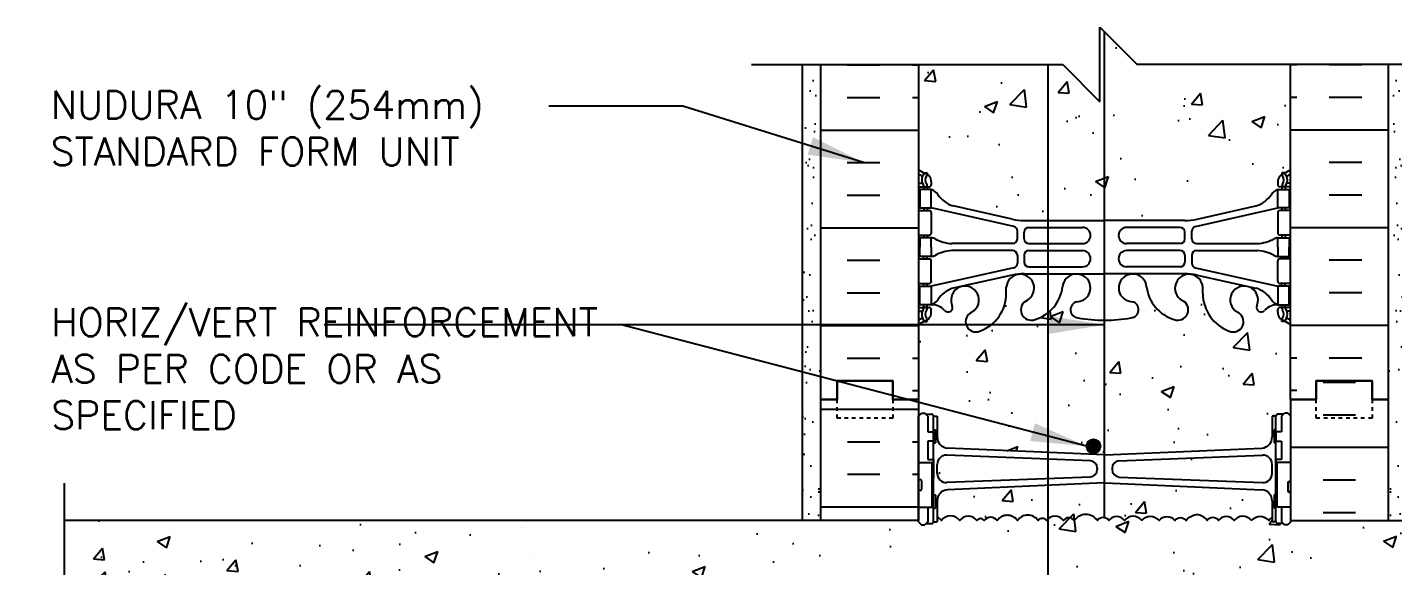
# Model space of a CAD drawing. Header units: inches. Extents: x 190.8 to 287.7, y 29.7 to 97.6.
# Drawn here: x 229.84 to 266.52, y 83.16 to 97.63 of the extents above; entities that cross this region are included whole.
import ezdxf

# ---------------------------------------------------------------- set-up
doc = ezdxf.new("R2010")
doc.units = ezdxf.units.IN
doc.header["$LTSCALE"] = 0.5
doc.header["$MEASUREMENT"] = 0
doc.linetypes.add('DASHED2', pattern=[0.375, 0.25, -0.125])
for name, color, linetype in [('HATCH', 12, 'Continuous'), ('line25', 2, 'Continuous'), ('LINE3', 3, 'Continuous'), ('LINE50', 5, 'Continuous'), ('LINE9', 9, 'Continuous'), ('TEXT', 4, 'Continuous'), ('Web_Edge', 9, 'Continuous')]:
    doc.layers.add(name, color=color, linetype=linetype)
doc.styles.add('DIM', font='romans.shx', dxfattribs={"width": 0.7})
doc.styles.add('ROMANS', font='romans.shx', dxfattribs={"height": 0.75})
doc.dimstyles.new('ext_8', dxfattribs={"dimscale": 8, "dimtxt": 0.09375, "dimasz": 0.09375, "dimexe": 0.09375, "dimexo": 0.0625, "dimgap": 0.0625, "dimtad": 1, "dimdec": 1, "dimzin": 3, "dimdsep": 46, "dimlunit": 4, "dimtxsty": 'DIM', "dimcen": 0.09, "dimdle": 0.09375, "dimclrt": 4, "dimadec": 0, "dimazin": 0, "dimtfac": 1, "dimtdec": 1, "dimtmove": 2, "dimatfit": 3, "dimfxl": 1, "dimfrac": 2, "dimtolj": 1, "dimtzin": 0, "dimarcsym": 0})

msp = doc.modelspace()

# ---------------------------------------------------------------- hatches: boundary and pattern name
at = {"layer": 'HATCH'}
h = msp.add_hatch(dxfattribs=at)
h.set_pattern_fill('AR-CONC', color=256, scale=0.5)
h.set_pattern_definition([(50, (0, 0), (3.5863, -0.31376), [0.375, -4.125]), (355, (0, 0), (-0.693757, 3.76096), [0.3, -3.3]), (100.4514, (0.299, -0.026), (2.892544, 3.4472), [0.3187, -3.50571]), (46.1842, (0, 1), (5.336207, -0.827596), [0.5625, -6.1875]), (96.6356, (0.4447, 0.931), (4.67331, 4.87059), [0.47805, -5.25857]), (351.1842, (0, 1), (4.67331, 4.87059), [0.45, -4.95]), (21, (0.5, 0.75), (2.984535, -2.013094), [0.375, -4.125]), (326, (0.5, 0.75), (1.216577, 3.62575), [0.3, -3.3]), (71.4514, (0.7487, 0.5822), (4.20111, 1.612656), [0.3187, -3.50571]), (37.5, (0, 0), (0.0607993, 1.664469), [0, -3.26, 0, -3.35, 0, -3.3125]), (7.5, (0, 0), (1.315348, 1.972059), [0, -1.91, 0, -3.185, 0, -1.2625]), (327.5, (-1.115, 0), (2.669112, -0.1127744), [0, -1.25, 0, -3.9, 0, -5.175]), (317.5, (-1.615, 0), (2.91593, 0.500525), [0, -1.625, 0, -2.59, 0, -3.675])])
h.paths.add_polyline_path([(263.783, 63.435, 0.08841), (263.637, 63.532), (263.547, 63.532), (263.547, 63.574, -0.249069), (263.437, 63.781), (263.437, 63.848, -0.414214), (263.5, 63.911), (263.547, 63.911), (263.547, 63.981), (263.442, 63.981, -0.155529), (263.267, 64.115, 0.180914), (262.849, 64.426), (261.268, 64.779, 0.054974), (260.941, 64.815), (258.783, 64.815), (256.626, 64.815, 0.054974), (256.299, 64.779), (254.718, 64.426, 0.180914), (254.3, 64.115, -0.155529), (254.124, 63.981), (254.019, 63.981), (254.019, 63.911), (254.067, 63.911, -0.414214), (254.129, 63.848), (254.129, 63.781, -0.249069), (254.019, 63.574), (254.019, 63.532), (253.929, 63.532, 0.088416), (253.783, 63.435), (253.783, 60.627), (257.987, 60.627), (258.987, 59.627), (258.987, 61.627), (259.987, 60.627), (263.783, 60.627)])
h.paths.add_polyline_path([(263.783, 69.627), (263.783, 70.472), (263.703, 70.392), (263.613, 70.392), (263.583, 70.422), (263.433, 70.422, -0.414214), (263.383, 70.472), (263.283, 70.472), (263.283, 71.033, 0.390098), (263.008, 71.332), (258.8, 71.516, 0.020761), (258.783, 71.516, 0.020761), (258.767, 71.516), (254.559, 71.332, 0.390098), (254.283, 71.033), (254.283, 70.472), (254.183, 70.472, -0.414214), (254.133, 70.422), (254.033, 70.422), (253.983, 70.422), (253.953, 70.392), (253.863, 70.392), (253.783, 70.472), (253.783, 69.627), (253.783, 67.627, 0.088416), (253.929, 67.53), (254.019, 67.53), (254.019, 67.488, -0.249069), (254.129, 67.281), (254.129, 67.213, -0.414214), (254.067, 67.151), (254.019, 67.151), (254.019, 67.081), (254.124, 67.081, 0.231736), (254.482, 67.232, -0.8344), (254.694, 67.106), (254.682, 67.085, 2.155404), (255.221, 67.279, -1), (255.434, 67.791, -0.311223), (256.143, 66.775), (256.143, 66.61, 1.661382), (256.704, 66.962, -1), (256.917, 67.473, -0.30095), (257.654, 66.601, 1.661382), (258.215, 66.954, 0.055617), (258.035, 66.999, -0.843243), (258.07, 67.432, -0.047544), (258.783, 67.496, -0.047544), (259.497, 67.432, -0.843243), (259.532, 66.999, 0.055617), (259.352, 66.954, 1.661382), (259.913, 66.601, -0.30095), (260.65, 67.473, -1), (260.863, 66.962, 1.661382), (261.424, 66.61), (261.424, 66.775, -0.311223), (262.133, 67.791, -1), (262.346, 67.279, 2.155404), (262.885, 67.085), (262.873, 67.106, -0.834375), (263.085, 67.232, 0.23174), (263.442, 67.081), (263.547, 67.081), (263.547, 67.151), (263.5, 67.151, -0.414214), (263.437, 67.213), (263.437, 67.281, -0.249069), (263.547, 67.488), (263.547, 67.53), (263.637, 67.53, 0.08841), (263.783, 67.627)])
h.paths.add_polyline_path([(258.4, 72.109), (254.543, 72.261, 0.425773), (254.283, 72.011), (254.283, 71.773, 0.425773), (254.543, 71.523), (258.4, 71.675, 0.390098), (258.583, 71.874), (258.583, 71.91, 0.390098)])
h.paths.add_polyline_path([(263.283, 72.011, 0.425773), (263.024, 72.261), (259.167, 72.109, 0.390098), (258.983, 71.91), (258.983, 71.874, 0.390098), (259.167, 71.675), (263.024, 71.523, 0.425773), (263.283, 71.773)])
h.paths.add_polyline_path([(263.783, 74.881, 0.48966), (263.317, 74.881, 0.520567), (262.898, 74.881, 0.520567), (262.592, 74.881, 0.520567), (261.97, 74.881, 0.715411), (261.783, 74.877, 0.715411), (261.596, 74.881, 0.520567), (260.975, 74.881, 0.520567), (260.669, 74.881, 0.520567), (260.25, 74.881, 0.48966), (259.783, 74.881, 0.48966), (259.317, 74.881, 0.520567), (258.898, 74.881, 0.520567), (258.592, 74.881, 0.520567), (257.97, 74.881, 0.520567), (257.679, 74.881, 0.520567), (257.224, 74.881, 0.520567), (256.997, 74.881, 0.520567), (256.442, 74.881, 0.520567), (255.896, 74.881, 0.520567), (255.55, 74.881, 0.520567), (255.349, 74.881, 0.520567), (254.894, 74.881, 0.520567), (254.403, 74.881, 0.520567), (254.048, 74.881, 0.56688), (253.783, 74.877), (253.783, 74.472), (254.148, 74.472), (254.148, 73.36, -0.327813), (254.183, 73.312), (254.283, 73.312), (254.283, 72.751, 0.390098), (254.559, 72.452), (258.767, 72.268, 0.020761), (258.783, 72.268, 0.020761), (258.8, 72.268), (263.008, 72.452, 0.390098), (263.283, 72.751), (263.283, 73.312), (263.383, 73.312, -0.327813), (263.419, 73.36), (263.419, 74.472), (263.783, 74.472)])
h.paths.add_polyline_path([(263.783, 80.377), (265.783, 82.377), (278.093, 82.377), (279.497, 81.387), (279.497, 78.627), (279.137, 78.627), (279.137, 77.127), (281.387, 77.127), (283.637, 77.127), (283.637, 78.627), (283.269, 78.627), (283.277, 78.635), (283.277, 81.387), (284.34, 82.136), (284.3, 82.163), (284.469, 82.228), (284.681, 82.377), (286.726, 82.377), (286.726, 84.377), (263.787, 84.377), (263.787, 84.343), (263.707, 84.263), (263.617, 84.263), (263.587, 84.293), (263.437, 84.293, -0.414214), (263.387, 84.343), (263.287, 84.343), (263.287, 84.456, 0.118855), (263.197, 84.377, 0.48966), (262.731, 84.377, 0.48966), (262.264, 84.377, 0.520567), (261.845, 84.377, 0.520567), (261.539, 84.377, 0.224697), (261.257, 84.538, 0.224697), (260.975, 84.377, 0.520567), (260.669, 84.377, 0.520567), (260.25, 84.377, 0.48966), (259.783, 84.377, 0.48966), (259.317, 84.377, 0.520567), (258.898, 84.377, 0.520567), (258.592, 84.377, 0.520567), (257.97, 84.377, 0.520567), (257.679, 84.377, 0.520567), (257.224, 84.377, 0.520567), (256.997, 84.377, 0.520567), (256.442, 84.377, 0.520567), (255.896, 84.377, 0.520567), (255.55, 84.377, 0.520567), (255.349, 84.377, 0.520567), (254.894, 84.377, 0.520567), (254.403, 84.377, 0.169868), (254.287, 84.461), (254.287, 84.343), (254.187, 84.343, -0.414214), (254.137, 84.293), (254.037, 84.293), (253.987, 84.293), (253.957, 84.263), (253.867, 84.263), (253.787, 84.343), (253.787, 84.377), (230.841, 84.377), (230.841, 82.377), (232.886, 82.377), (233.098, 82.228), (233.267, 82.163), (233.227, 82.136), (234.29, 81.387), (234.29, 78.627), (233.93, 78.627), (233.93, 77.127), (236.18, 77.127), (238.43, 77.127), (238.43, 78.627), (238.07, 78.627), (238.07, 81.387), (239.474, 82.377), (251.783, 82.377), (253.783, 80.377), (253.783, 74.877, -0.56688), (254.048, 74.881, -0.520567), (254.403, 74.881, -0.520567), (254.894, 74.881, -0.520567), (255.349, 74.881, -0.520567), (255.55, 74.881, -0.520567), (255.896, 74.881, -0.520567), (256.442, 74.881, -0.520567), (256.997, 74.881, -0.520567), (257.224, 74.881, -0.520567), (257.679, 74.881, -0.520567), (257.97, 74.881, -0.520567), (258.592, 74.881, -0.520567), (258.898, 74.881, -0.520567), (259.317, 74.881, -0.48966), (259.783, 74.881, -0.48966), (260.25, 74.881, -0.520567), (260.669, 74.881, -0.520567), (260.975, 74.881, -0.520567), (261.596, 74.881, -0.715411), (261.783, 74.877, -0.715411), (261.97, 74.881, -0.520567), (262.592, 74.881, -0.520567), (262.898, 74.881, -0.520567), (263.317, 74.881, -0.48966), (263.783, 74.881)])
h.paths.add_polyline_path([(263.287, 84.904, 0.390098), (263.012, 85.203), (258.803, 85.387, 0.020761), (258.787, 85.388, 0.020761), (258.77, 85.387), (254.562, 85.203, 0.390098), (254.287, 84.904), (254.287, 84.461, -0.169868), (254.403, 84.377, -0.520567), (254.894, 84.377, -0.520567), (255.349, 84.377, -0.520567), (255.55, 84.377, -0.520567), (255.896, 84.377, -0.520567), (256.442, 84.377, -0.520567), (256.997, 84.377, -0.520567), (257.224, 84.377, -0.520567), (257.679, 84.377, -0.520567), (257.97, 84.377, -0.520567), (258.592, 84.377, -0.520567), (258.898, 84.377, -0.520567), (259.317, 84.377, -0.48966), (259.783, 84.377, -0.48966), (260.25, 84.377, -0.520567), (260.669, 84.377, -0.520567), (260.975, 84.377, -0.224697), (261.257, 84.538, -0.224697), (261.539, 84.377, -0.520567), (261.845, 84.377, -0.520567), (262.264, 84.377, -0.48966), (262.731, 84.377, -0.48966), (263.197, 84.377, -0.118855), (263.287, 84.456)])
h.paths.add_polyline_path([(263.287, 85.882, 0.425773), (263.027, 86.132), (259.17, 85.98, 0.390098), (258.987, 85.781), (258.987, 85.746, 0.390098), (259.17, 85.546), (263.027, 85.395, 0.425773), (263.287, 85.645)])
h.paths.add_polyline_path([(258.587, 85.746), (258.587, 85.781, 0.390098), (258.403, 85.98), (254.547, 86.132, 0.425773), (254.287, 85.882), (254.287, 85.645, 0.425773), (254.547, 85.395), (258.403, 85.546, 0.390098)])
h.paths.add_polyline_path([(263.287, 87.183), (263.387, 87.183, -0.414214), (263.437, 87.233), (263.537, 87.233), (263.587, 87.233), (263.617, 87.263), (263.707, 87.263), (263.783, 87.187), (263.783, 87.627), (263.783, 89.627, 0.08841), (263.637, 89.724), (263.547, 89.724), (263.547, 89.766, -0.249069), (263.437, 89.973), (263.437, 90.041, -0.414214), (263.5, 90.103), (263.547, 90.103), (263.547, 90.173), (263.442, 90.173, 0.231736), (263.085, 90.022, -0.8344), (262.873, 90.148), (262.885, 90.169, 2.155404), (262.346, 89.975, -1), (262.133, 89.464, -0.311223), (261.424, 90.48), (261.424, 90.645, 1.661382), (260.863, 90.292, -1), (260.65, 89.781, -0.30095), (259.913, 90.653, 1.661382), (259.352, 90.3, 0.055617), (259.532, 90.255, -0.843243), (259.497, 89.822, -0.047544), (258.783, 89.758, -0.047544), (258.07, 89.822, -0.843243), (258.035, 90.255, 0.055617), (258.215, 90.3, 1.661382), (257.654, 90.653, -0.30095), (256.917, 89.781, -1), (256.704, 90.292, 1.661382), (256.143, 90.645), (256.143, 90.48, -0.311223), (255.434, 89.464, -1), (255.221, 89.975, 2.155404), (254.682, 90.169), (254.694, 90.148, -0.834375), (254.482, 90.022, 0.23174), (254.124, 90.173), (254.019, 90.173), (254.019, 90.103), (254.067, 90.103, -0.414214), (254.129, 90.041), (254.129, 89.973, -0.249069), (254.019, 89.766), (254.019, 89.724), (253.929, 89.724, 0.088416), (253.783, 89.627), (253.783, 87.627), (253.783, 87.18), (253.867, 87.263), (253.957, 87.263), (253.987, 87.233), (254.137, 87.233, -0.414214), (254.187, 87.183), (254.287, 87.183), (254.287, 86.622, 0.390098), (254.562, 86.323), (258.77, 86.14, 0.020761), (258.787, 86.139, 0.020761), (258.803, 86.14), (263.012, 86.323, 0.390098), (263.287, 86.622)])
h.paths.add_polyline_path([(263.437, 93.406), (263.437, 93.473, -0.249069), (263.547, 93.68), (263.547, 93.722), (263.637, 93.722, 0.08841), (263.783, 93.819), (263.783, 96.627), (259.658, 96.627), (258.658, 97.627), (258.658, 95.627), (257.658, 96.627), (253.783, 96.627), (253.783, 93.819, 0.088416), (253.929, 93.722), (254.019, 93.722), (254.019, 93.68, -0.249069), (254.129, 93.473), (254.129, 93.406, -0.414214), (254.067, 93.343), (254.019, 93.343), (254.019, 93.273), (254.124, 93.273, -0.155529), (254.3, 93.139, 0.180914), (254.718, 92.828), (256.299, 92.475, 0.054974), (256.626, 92.439), (258.783, 92.439), (260.941, 92.439, 0.054974), (261.268, 92.475), (262.849, 92.828, 0.180914), (263.267, 93.139, -0.155529), (263.442, 93.273), (263.547, 93.273), (263.547, 93.343), (263.5, 93.343, -0.414214)])
h = msp.add_hatch(dxfattribs=at)
h.set_pattern_fill('AR-SAND', color=256, scale=0.5, style=0)
h.set_pattern_definition([(142.5, (448.9162, -58.0328), (0.0314967, 0.963412), [0, -0.76, 0, -0.85, 0, -0.8125]), (172.5, (448.9162, -58.0328), (-0.8848884, 1.411073), [0, -0.41, 0, -0.685, 0, -0.2625]), (212.5, (449.5312, -58.0328), (-1.557071, 0.0028295), [0, -0.25, 0, -0.9, 0, -1.175]), (222.5, (449.5312, -58.0328), (-1.503063, 0.438838), [0, -0.125, 0, -0.59, 0, -0.675])])
h.paths.add_polyline_path([(250.658, 96.627), (251.158, 96.627), (251.158, 87.627), (251.158, 84.377), (250.658, 84.377)])
h = msp.add_hatch(dxfattribs=at)
h.set_pattern_fill('AR-SAND', color=256, scale=0.5, style=0)
h.set_pattern_definition([(37.5, (68.6507, -58.0328), (-0.0314967, 0.963412), [0, -0.76, 0, -0.85, 0, -0.8125]), (7.5, (68.6507, -58.0328), (0.8848884, 1.411073), [0, -0.41, 0, -0.685, 0, -0.2625]), (327.5, (68.0357, -58.0328), (1.557071, 0.0028295), [0, -0.25, 0, -0.9, 0, -1.175]), (317.5, (68.0357, -58.0328), (1.503063, 0.438838), [0, -0.125, 0, -0.59, 0, -0.675])])
h.paths.add_polyline_path([(266.908, 96.627), (266.408, 96.627), (266.408, 87.627), (266.408, 84.377), (266.908, 84.377)])
h = msp.add_hatch(dxfattribs=at)
h.set_pattern_fill('INSUL', color=256, scale=7, style=0)
h.set_pattern_definition([(0, (-2672.378, -327.3825), (0, 2.625), []), (0, (-2672.378, -326.5075), (0, 2.625), [0.875, -0.875]), (0, (-2672.378, -325.6325), (0, 2.625), [0.875, -0.875])])
h.paths.add_polyline_path([(253.783, 74.877), (251.158, 74.877), (251.158, 69.627), (251.596, 69.627), (251.596, 70.127), (253.096, 70.127), (253.096, 69.627), (253.783, 69.627)])
h.paths.add_polyline_path([(251.158, 84.377), (253.783, 84.377), (253.783, 87.627), (253.096, 87.627), (253.096, 88.127), (251.596, 88.127), (251.596, 87.627), (251.158, 87.627)])
h = msp.add_hatch(dxfattribs=at)
h.set_pattern_fill('INSUL', color=256, scale=7, style=0)
h.set_pattern_definition([(0, (68.6507, -58.0328), (0, 2.625), []), (0, (68.6507, -57.1578), (0, 2.625), [0.875, -0.875]), (0, (68.6507, -56.2828), (0, 2.625), [0.875, -0.875])])
h.paths.add_polyline_path([(266.408, 87.627), (265.971, 87.627), (265.971, 88.127), (264.471, 88.127), (264.471, 87.627), (263.783, 87.627), (263.783, 84.377), (266.408, 84.377)])
h.paths.add_polyline_path([(266.408, 74.877), (263.783, 74.877), (263.783, 69.627), (264.471, 69.627), (264.471, 70.127), (265.971, 70.127), (265.971, 69.627), (266.408, 69.627)])
at = {"layer": 'LINE3'}
msp.add_hatch(color=256, dxfattribs=at).paths.add_polyline_path([(258.673, 86.373, 1), (258.298, 86.373, 1)])

# ---------------------------------------------------------------- linework, layer by layer
at = {"layer": 'HATCH'}
for p, q in [((251.872, 96.618), (252.747, 96.618)), ((253.622, 96.618), (253.783, 96.618)), ((263.945, 96.618), (263.783, 96.618)), ((265.695, 96.618), (264.82, 96.618)), ((251.872, 95.743), (252.747, 95.743)), ((253.622, 95.743), (253.783, 95.743)), ((263.945, 95.743), (263.783, 95.743)), ((265.695, 95.743), (264.82, 95.743)), ((251.158, 94.868), (253.783, 94.868)), ((266.408, 94.868), (263.783, 94.868)), ((251.872, 93.993), (252.747, 93.993)), ((265.695, 93.993), (264.82, 93.993)), ((251.872, 93.118), (252.747, 93.118)), ((265.695, 93.118), (264.82, 93.118)), ((251.158, 92.243), (253.783, 92.243)), ((266.408, 92.243), (263.783, 92.243)), ((251.872, 91.368), (252.747, 91.368)), ((265.695, 91.368), (264.82, 91.368)), ((251.872, 90.493), (252.747, 90.493)), ((265.695, 90.493), (264.82, 90.493)), ((251.158, 89.618), (253.783, 89.618)), ((266.408, 89.618), (263.783, 89.618)), ((251.872, 88.743), (252.747, 88.743)), ((253.622, 88.743), (253.783, 88.743)), ((263.945, 88.743), (263.783, 88.743)), ((265.695, 88.743), (264.82, 88.743)), ((253.622, 87.868), (253.783, 87.868)), ((263.945, 87.868), (263.783, 87.868)), ((243.081, 84.195), (243.081, 84.195)), ((243.476, 83.451), (243.476, 83.451))]:
    msp.add_line(p, q, dxfattribs=at)
for points in [[(259.783, 84.377, 0.48966), (259.317, 84.377, 0.520567), (258.898, 84.377, 0.520567), (258.592, 84.377, 0.520567), (257.97, 84.377, 0.520567), (257.679, 84.377, 0.520567), (257.224, 84.377, 0.520567), (256.997, 84.377, 0.520567), (256.442, 84.377, 0.520567), (255.896, 84.377, 0.520567), (255.55, 84.377, 0.520567), (255.349, 84.377, 0.520567), (254.894, 84.377, 0.520567), (254.403, 84.377, 0.169868), (254.287, 84.461, 0.169868)], [(259.783, 84.377, -0.48966), (260.25, 84.377, -0.520567), (260.669, 84.377, -0.520567), (260.975, 84.377, -0.224697), (261.257, 84.538, -0.224697)], [(262.731, 84.377, 0.48966), (262.264, 84.377, 0.520567), (261.845, 84.377, 0.520567), (261.539, 84.377, 0.224697), (261.257, 84.538, 0.224697)], [(262.731, 84.377, -0.48966), (263.197, 84.377, -0.118855), (263.287, 84.456, -0.118855)]]:
    msp.add_lwpolyline(points, format="xyb", dxfattribs=at)
at = {"layer": 'line25'}
for p, q in [((253.783, 96.627), (253.783, 87.627)), ((263.783, 87.627), (263.783, 96.627)), ((253.783, 87.627), (253.783, 84.377)), ((263.783, 87.627), (263.783, 84.377)), ((253.783, 85.932), (254.148, 85.932)), ((254.148, 84.732), (254.148, 85.932)), ((263.783, 85.932), (263.419, 85.932)), ((263.419, 84.732), (263.419, 85.932)), ((253.783, 84.377), (230.841, 84.377)), ((253.783, 84.732), (254.148, 84.732)), ((263.783, 84.732), (263.419, 84.732)), ((263.783, 84.377), (286.726, 84.377))]:
    msp.add_line(p, q, dxfattribs=at)
at = {"layer": 'LINE3'}
for p, q in [((258.77, 97.515), (258.77, 84.445)), ((257.257, 96.627), (257.257, 60.627))]:
    msp.add_line(p, q, dxfattribs=at)
msp.add_circle((258.486, 86.373), 0.188, dxfattribs=at)
at = {"layer": 'LINE50'}
for p, q in [((251.158, 87.627), (251.158, 96.627)), ((266.408, 87.627), (266.408, 96.627)), ((251.158, 84.377), (251.158, 87.627)), ((266.408, 84.377), (266.408, 87.627))]:
    msp.add_line(p, q, dxfattribs=at)
for points in [[(251.158, 87.627), (251.596, 87.627), (251.596, 88.127), (253.096, 88.127), (253.096, 87.627), (253.783, 87.627)], [(253.783, 87.627), (253.096, 87.627), (253.096, 88.127), (251.596, 88.127), (251.596, 87.627), (251.158, 87.627)], [(266.408, 87.627), (265.971, 87.627), (265.971, 88.127), (264.471, 88.127), (264.471, 87.627), (263.783, 87.627)], [(263.783, 87.627), (264.471, 87.627), (264.471, 88.127), (265.971, 88.127), (265.971, 87.627), (266.408, 87.627)]]:
    msp.add_lwpolyline(points, dxfattribs=at)
at = {"layer": 'LINE9'}
for p, q in [((258.658, 95.627), (258.658, 97.627)), ((258.658, 97.627), (259.658, 96.627)), ((249.297, 96.627), (257.658, 96.627)), ((250.658, 96.627), (250.658, 84.377)), ((257.658, 96.627), (258.658, 95.627)), ((268.02, 96.627), (259.658, 96.627)), ((253.787, 87.183), (253.867, 87.263)), ((253.787, 84.343), (253.787, 87.183)), ((253.867, 87.263), (253.957, 87.263)), ((254.037, 87.183), (253.957, 87.263)), ((253.987, 87.233), (254.137, 87.233)), ((254.037, 87.233), (254.137, 87.233)), ((254.037, 87.183), (254.037, 86.763)), ((254.187, 84.343), (254.187, 87.183)), ((254.187, 87.183), (254.287, 87.183)), ((254.187, 87.163), (254.187, 87.163)), ((254.287, 87.183), (254.287, 86.622)), ((263.387, 87.183), (263.287, 87.183)), ((263.287, 87.183), (263.287, 86.622)), ((263.387, 84.343), (263.387, 87.183)), ((263.387, 87.163), (263.387, 87.163)), ((263.587, 87.233), (263.437, 87.233)), ((263.537, 87.233), (263.437, 87.233)), ((263.537, 87.183), (263.617, 87.263)), ((263.537, 87.183), (263.537, 86.763)), ((263.707, 87.263), (263.617, 87.263)), ((263.787, 87.183), (263.707, 87.263)), ((263.787, 84.343), (263.787, 87.183)), ((254.187, 86.813), (254.237, 86.813)), ((254.237, 86.813), (254.237, 86.463)), ((263.337, 86.813), (263.337, 86.463)), ((263.387, 86.813), (263.337, 86.813)), ((254.037, 86.513), (254.037, 86.013)), ((254.187, 86.463), (254.237, 86.463)), ((258.77, 86.14), (254.562, 86.323)), ((258.803, 86.14), (263.012, 86.323)), ((263.387, 86.463), (263.337, 86.463)), ((263.537, 86.513), (263.537, 86.013)), ((254.287, 85.645), (254.287, 85.882)), ((258.403, 85.98), (254.547, 86.132)), ((259.17, 85.98), (263.027, 86.132)), ((263.287, 85.645), (263.287, 85.882)), ((253.823, 85.482), (253.823, 85.482)), ((258.403, 85.546), (254.547, 85.395)), ((258.587, 85.781), (258.587, 85.746)), ((258.987, 85.781), (258.987, 85.746)), ((259.17, 85.546), (263.027, 85.395)), ((253.783, 85.442), (253.783, 85.222)), ((253.783, 85.387), (253.783, 85.387)), ((253.783, 85.277), (253.783, 85.277)), ((253.823, 85.182), (253.823, 85.182)), ((253.863, 85.442), (253.863, 85.222)), ((258.77, 85.387), (254.562, 85.203)), ((258.803, 85.387), (263.012, 85.203)), ((263.703, 85.392), (263.703, 85.172)), ((263.703, 85.337), (263.703, 85.337)), ((263.703, 85.227), (263.703, 85.227)), ((263.743, 85.432), (263.743, 85.432)), ((263.743, 85.132), (263.743, 85.132)), ((263.783, 85.392), (263.783, 85.172)), ((254.187, 85.063), (254.237, 85.063)), ((254.237, 85.063), (254.237, 84.713)), ((254.287, 84.904), (254.287, 84.343)), ((263.287, 84.904), (263.287, 84.343)), ((263.387, 85.063), (263.337, 85.063)), ((263.337, 85.063), (263.337, 84.713)), ((254.037, 84.732), (254.037, 84.343)), ((254.187, 84.713), (254.237, 84.713)), ((263.387, 84.713), (263.337, 84.713)), ((263.537, 84.732), (263.537, 84.343)), ((253.787, 84.343), (253.867, 84.263)), ((253.867, 84.263), (253.957, 84.263)), ((254.037, 84.343), (253.957, 84.263)), ((253.987, 84.293), (254.137, 84.293)), ((254.037, 84.293), (254.137, 84.293)), ((254.187, 84.343), (254.287, 84.343)), ((263.387, 84.343), (263.287, 84.343)), ((263.537, 84.293), (263.437, 84.293)), ((263.587, 84.293), (263.437, 84.293)), ((263.537, 84.343), (263.617, 84.263)), ((263.707, 84.263), (263.617, 84.263)), ((263.787, 84.343), (263.707, 84.263))]:
    msp.add_line(p, q, dxfattribs=at)
at = {"layer": 'LINE9', "linetype": 'DASHED2', "ltscale": 0.15}
for points in [[(253.096, 87.627), (253.096, 87.627), (253.096, 87.127), (251.596, 87.127), (251.596, 87.627), (251.596, 87.627)], [(265.971, 87.627), (265.971, 87.627), (265.971, 87.127), (264.471, 87.127), (264.471, 87.627), (264.471, 87.627)]]:
    msp.add_lwpolyline(points, dxfattribs=at)
at = {"layer": 'LINE9'}
for points in [[(254.037, 86.763), (254.187, 86.763), (254.187, 86.513), (254.037, 86.513)], [(263.537, 86.763), (263.387, 86.763), (263.387, 86.513), (263.537, 86.513)], [(254.037, 86.013), (254.037, 86.013), (254.187, 86.013), (254.187, 85.513), (254.148, 85.513)], [(263.537, 86.013), (263.537, 86.013), (263.387, 86.013), (263.387, 85.513), (263.419, 85.513)], [(230.841, 73.377), (230.841, 78.627), (231.841, 79.627), (229.841, 79.627), (230.841, 80.627), (230.841, 85.377)], [(254.148, 84.763), (254.187, 84.763), (254.187, 85.013), (254.148, 85.013)], [(263.419, 84.763), (263.387, 84.763), (263.387, 85.013), (263.419, 85.013)]]:
    msp.add_lwpolyline(points, dxfattribs=at)
for centre, radius, start, end in [((254.137, 87.183), 0.05, 0, 90), ((263.437, 87.183), 0.05, 90, 180), ((254.587, 86.622), 0.3, 180, 265.2426), ((262.987, 86.622), 0.3, 274.7574, 0), ((254.537, 85.882), 0.25, 87.7479, 180), ((258.387, 85.781), 0.2, 0, 85.2426), ((258.787, 86.339), 0.2, 265.2426, 270), ((258.787, 86.339), 0.2, 270, 274.7574), ((259.187, 85.781), 0.2, 94.7574, 180), ((263.037, 85.882), 0.25, 0, 92.2521), ((253.823, 85.442), 0.04, 90, 180), ((253.823, 85.442), 0.04, 0, 90), ((254.537, 85.645), 0.25, 180, 272.2521), ((258.387, 85.746), 0.2, 274.7574, 0), ((259.187, 85.746), 0.2, 180, 265.2426), ((263.037, 85.645), 0.25, 267.7479, 0), ((253.823, 85.222), 0.04, 180, 270), ((253.823, 85.222), 0.04, 270, 0), ((254.587, 84.904), 0.3, 94.7574, 180), ((258.787, 85.188), 0.2, 90, 94.7574), ((258.787, 85.188), 0.2, 85.2426, 90), ((262.987, 84.904), 0.3, 0, 85.2426), ((263.743, 85.392), 0.04, 90, 180), ((263.743, 85.172), 0.04, 180, 270), ((263.743, 85.392), 0.04, 0, 90), ((263.743, 85.172), 0.04, 270, 0), ((254.137, 84.343), 0.05, 270, 0), ((263.437, 84.343), 0.05, 180, 270)]:
    msp.add_arc(centre, radius, start, end, dxfattribs=at)
at = {"layer": 'Web_Edge'}
for p, q in [((253.929, 93.722), (254.019, 93.722)), ((254.019, 93.722), (254.019, 93.68)), ((263.637, 93.722), (263.547, 93.722)), ((263.547, 93.722), (263.547, 93.68)), ((253.783, 93.443), (253.861, 93.443)), ((253.783, 93.343), (254.067, 93.343)), ((253.929, 93.343), (253.929, 93.273)), ((254.019, 93.343), (254.019, 93.273)), ((254.129, 93.473), (254.129, 93.406)), ((263.437, 93.473), (263.437, 93.406)), ((263.783, 93.343), (263.5, 93.343)), ((263.547, 93.343), (263.547, 93.273)), ((263.637, 93.343), (263.637, 93.273)), ((263.783, 93.443), (263.706, 93.443)), ((256.299, 92.475), (254.718, 92.828)), ((261.268, 92.475), (262.849, 92.828)), ((253.783, 92.703), (254.067, 92.703)), ((253.929, 92.773), (253.929, 92.703)), ((254.019, 92.773), (254.019, 92.703)), ((256.342, 92.277), (254.124, 92.773)), ((254.129, 92.641), (254.129, 92.106)), ((261.225, 92.277), (263.442, 92.773)), ((263.437, 92.641), (263.437, 92.106)), ((263.783, 92.703), (263.5, 92.703)), ((263.547, 92.773), (263.547, 92.703)), ((263.637, 92.773), (263.637, 92.703)), ((256.44, 91.942), (256.44, 92.155)), ((256.626, 92.439), (258.783, 92.439)), ((256.627, 91.943), (256.627, 92.127)), ((256.752, 92.252), (258.192, 92.252)), ((260.941, 92.439), (258.783, 92.439)), ((260.815, 92.252), (259.375, 92.252)), ((260.94, 91.943), (260.94, 92.127)), ((261.127, 91.942), (261.127, 92.155)), ((253.783, 92.043), (254.067, 92.043)), ((253.929, 92.043), (253.929, 91.973)), ((254.019, 92.043), (254.019, 91.973)), ((256.315, 91.817), (254.677, 91.817)), ((256.752, 91.818), (258.192, 91.818)), ((260.815, 91.818), (259.375, 91.818)), ((261.252, 91.817), (262.89, 91.817)), ((263.783, 92.043), (263.5, 92.043)), ((263.547, 92.043), (263.547, 91.973)), ((263.637, 92.043), (263.637, 91.973)), ((253.783, 91.403), (254.067, 91.403)), ((253.929, 91.403), (253.929, 91.473)), ((254.019, 91.403), (254.019, 91.473)), ((256.315, 91.629), (254.677, 91.629)), ((256.44, 91.504), (256.44, 91.292)), ((256.627, 91.503), (256.627, 91.319)), ((256.752, 91.628), (258.192, 91.628)), ((260.815, 91.628), (259.375, 91.628)), ((260.94, 91.503), (260.94, 91.319)), ((261.127, 91.504), (261.127, 91.292)), ((261.252, 91.629), (262.89, 91.629)), ((263.783, 91.403), (263.5, 91.403)), ((263.547, 91.403), (263.547, 91.473)), ((263.637, 91.403), (263.637, 91.473)), ((256.342, 91.17), (254.124, 90.673)), ((254.129, 90.806), (254.129, 91.341)), ((256.626, 91.008), (258.783, 91.008)), ((256.752, 91.194), (258.192, 91.194)), ((260.941, 91.008), (258.783, 91.008)), ((260.815, 91.194), (259.375, 91.194)), ((261.225, 91.17), (263.442, 90.673)), ((263.437, 90.806), (263.437, 91.341)), ((253.783, 90.743), (254.067, 90.743)), ((253.929, 90.673), (253.929, 90.743)), ((254.019, 90.673), (254.019, 90.743)), ((256.299, 90.972), (254.718, 90.619)), ((256.143, 90.48), (256.143, 90.645)), ((261.268, 90.972), (262.849, 90.619)), ((261.424, 90.48), (261.424, 90.645)), ((263.783, 90.743), (263.5, 90.743)), ((263.547, 90.673), (263.547, 90.743)), ((263.637, 90.673), (263.637, 90.743)), ((253.783, 90.103), (254.067, 90.103)), ((253.783, 90.003), (253.861, 90.003)), ((253.929, 90.103), (253.929, 90.173)), ((254.019, 90.103), (254.019, 90.173)), ((254.129, 89.973), (254.129, 90.041)), ((254.682, 90.169), (254.694, 90.148)), ((262.885, 90.169), (262.873, 90.148)), ((263.437, 89.973), (263.437, 90.041)), ((263.783, 90.103), (263.5, 90.103)), ((263.547, 90.103), (263.547, 90.173)), ((263.637, 90.103), (263.637, 90.173)), ((263.783, 90.003), (263.706, 90.003)), ((253.929, 89.724), (254.019, 89.724)), ((254.019, 89.724), (254.019, 89.766)), ((263.547, 89.724), (263.547, 89.766)), ((263.637, 89.724), (263.547, 89.724))]:
    msp.add_line(p, q, dxfattribs=at)
for points in [[(253.824, 92.773), (254.124, 92.773), (254.124, 93.273), (253.824, 93.273)], [(263.742, 92.773), (263.442, 92.773), (263.442, 93.273), (263.742, 93.273)], [(253.824, 90.673), (254.124, 90.673), (254.124, 90.173), (253.824, 90.173)], [(263.742, 90.673), (263.442, 90.673), (263.442, 90.173), (263.742, 90.173)]]:
    msp.add_lwpolyline(points, close=True, dxfattribs=at)
for points in [[(254.124, 91.723), (254.124, 91.973), (253.824, 91.973), (253.824, 91.723)], [(254.124, 91.723), (254.124, 91.473), (253.824, 91.473), (253.824, 91.723)], [(263.442, 91.723), (263.442, 91.973), (263.742, 91.973), (263.742, 91.723)], [(263.442, 91.723), (263.442, 91.473), (263.742, 91.473), (263.742, 91.723)]]:
    msp.add_lwpolyline(points, dxfattribs=at)
for centre, radius, start, end in [((254.129, 94.18), 0.5, 226.2109, 250.5288), ((254.129, 94.18), 0.6, 234.7832, 245.0748), ((254.123, 93.528), 0.25, 140.1145, 222.4609), ((253.867, 93.617), 0.021, 343.464, 63.9957), ((253.965, 93.659), 0.045, 321.448, 139.1879), ((253.879, 93.473), 0.25, 0, 70.5288), ((254.123, 93.528), 0.16, 140.0001, 222.4609), ((263.687, 93.473), 0.25, 109.4712, 180), ((263.602, 93.659), 0.045, 40.8121, 218.552), ((263.444, 93.528), 0.16, 317.5391, 39.9999), ((263.437, 94.18), 0.5, 289.4712, 313.7878), ((263.444, 93.528), 0.25, 317.5391, 39.8855), ((263.7, 93.617), 0.021, 116.0043, 196.536), ((263.437, 94.18), 0.6, 294.9252, 305.2158), ((253.862, 93.463), 0.0196, 269.4032, 15.4901), ((253.972, 93.389), 0.045, 222.4609, 42.4609), ((254.067, 93.406), 0.0625, 270, 0), ((254.002, 92.931), 0.364, 34.9775, 70.3387), ((263.565, 92.931), 0.364, 109.6613, 145.0225), ((263.5, 93.406), 0.0625, 180, 270), ((263.595, 93.389), 0.045, 137.5391, 317.5391), ((263.705, 93.463), 0.0196, 164.5099, 270.5968), ((254.925, 93.542), 0.743, 212.7919, 253.8107), ((262.642, 93.542), 0.743, 286.1893, 327.2081), ((254.067, 92.641), 0.0625, 0, 90), ((256.626, 93.939), 1.5, 257.4135, 270), ((260.941, 93.939), 1.5, 270, 282.5865), ((263.5, 92.641), 0.0625, 90, 180), ((254.067, 92.106), 0.0625, 270, 0), ((256.315, 92.155), 0.125, 0, 77.3767), ((256.752, 92.127), 0.125, 90, 180), ((258.192, 92.035), 0.217, 270, 90), ((259.375, 92.035), 0.217, 90, 270), ((260.815, 92.127), 0.125, 0, 90), ((261.252, 92.155), 0.125, 102.6233, 180), ((263.5, 92.106), 0.0625, 180, 270), ((254.12, 91.755), 0.219, 60.4937, 88.92), ((254.766, 92.984), 1.17, 242.6365, 265.6505), ((256.315, 91.942), 0.125, 270, 0), ((256.752, 91.943), 0.125, 180, 270), ((260.815, 91.943), 0.125, 270, 360), ((261.252, 91.942), 0.125, 180, 270), ((262.801, 92.984), 1.17, 274.3495, 297.3635), ((263.447, 91.755), 0.219, 91.08, 119.5063), ((254.067, 91.341), 0.0625, 0, 90), ((254.12, 91.692), 0.219, 271.08, 299.5063), ((254.766, 90.462), 1.17, 94.3495, 117.3635), ((256.315, 91.504), 0.125, 0, 90), ((256.752, 91.503), 0.125, 90, 180), ((258.192, 91.411), 0.217, 270, 90), ((259.375, 91.411), 0.217, 90, 270), ((260.815, 91.503), 0.125, 0, 90), ((261.252, 91.504), 0.125, 90, 180), ((262.801, 90.462), 1.17, 62.6365, 85.6505), ((263.447, 91.692), 0.219, 240.4937, 268.92), ((263.5, 91.341), 0.0625, 90, 180), ((256.517, 90.617), 0.375, 299.9315, 175.7552), ((256.626, 89.508), 1.5, 90, 102.5865), ((256.315, 91.292), 0.125, 282.6233, 0), ((256.752, 91.319), 0.125, 180, 270), ((258.028, 90.625), 0.375, 299.9315, 175.7552), ((259.539, 90.625), 0.375, 4.2448, 240.0685), ((261.05, 90.617), 0.375, 4.2448, 240.0685), ((260.815, 91.319), 0.125, 270, 0), ((260.941, 89.508), 1.5, 77.4135, 90), ((261.252, 91.292), 0.125, 180, 257.3767), ((254.067, 90.806), 0.0625, 270, 0), ((254.925, 89.905), 0.743, 106.1893, 147.2081), ((255.033, 90.3), 0.375, 299.9315, 200.3757), ((256.626, 90.773), 1.034, 286.3365, 353.3331), ((260.941, 90.773), 1.034, 186.6669, 253.6635), ((262.533, 90.3), 0.375, 339.6243, 240.0685), ((262.642, 89.905), 0.743, 32.7919, 73.8107), ((263.5, 90.806), 0.0625, 180, 270), ((254.002, 90.516), 0.364, 289.6613, 325.0225), ((255.052, 90.486), 1.092, 290.5175, 359.6668), ((256.811, 90.036), 0.277, 112.68, 292.68), ((258.09, 90.041), 0.22, 104.2604, 264.8165), ((257.921, 91.081), 0.834, 277.8937, 290.6271), ((259.646, 91.081), 0.834, 249.3729, 262.1063), ((259.477, 90.041), 0.22, 275.1835, 75.7396), ((260.756, 90.036), 0.277, 247.32, 67.32), ((262.515, 90.486), 1.092, 180.3332, 249.4825), ((263.565, 90.516), 0.364, 214.9775, 250.3387), ((253.862, 89.984), 0.0196, 344.5099, 90.5968), ((254.123, 89.919), 0.25, 137.5391, 219.8855), ((253.972, 90.057), 0.045, 317.5391, 137.5391), ((254.123, 89.919), 0.16, 137.5391, 219.9999), ((253.879, 89.973), 0.25, 289.4712, 360), ((254.067, 90.041), 0.0625, 360, 90), ((254.149, 89.733), 0.441, 41.0127, 93.2024), ((254.576, 90.104), 0.125, 221.0127, 20.3757), ((255.327, 89.719), 0.277, 112.68, 292.68), ((262.24, 89.719), 0.277, 247.32, 67.32), ((262.99, 90.104), 0.125, 159.6243, 318.9873), ((263.418, 89.733), 0.441, 86.7976, 138.9873), ((263.5, 90.041), 0.0625, 90, 180), ((263.687, 89.973), 0.25, 180, 250.5288), ((263.595, 90.057), 0.045, 42.4609, 222.4609), ((263.444, 89.919), 0.16, 320.0001, 42.4609), ((263.444, 89.919), 0.25, 320.1145, 42.4609), ((263.705, 89.984), 0.0196, 89.4032, 195.4901), ((254.129, 89.266), 0.6, 114.9252, 125.2168), ((254.129, 89.266), 0.5, 109.4712, 133.7891), ((253.867, 89.829), 0.021, 296.0043, 16.536), ((253.965, 89.788), 0.045, 220.8121, 38.552), ((258.766, 93.535), 3.777, 259.3725, 270.2606), ((258.801, 93.535), 3.777, 269.7394, 280.6275), ((263.602, 89.788), 0.045, 141.448, 319.1879), ((263.437, 89.266), 0.5, 46.2122, 70.5288), ((263.7, 89.829), 0.021, 163.464, 243.9957), ((263.437, 89.266), 0.6, 54.7832, 65.0748)]:
    msp.add_arc(centre, radius, start, end, dxfattribs=at)
for points in [[(256.627, 91.948), (256.627, 92.122)], [(260.94, 91.948), (260.94, 92.122)], [(256.627, 91.498), (256.627, 91.324)], [(260.94, 91.498), (260.94, 91.324)]]:
    msp.add_open_spline(points, degree=1, dxfattribs=at)

# ---------------------------------------------------------------- texts
at = {"layer": 'TEXT', "char_height": 0.75, "attachment_point": 4, "style": 'ROMANS'}
for s, insert, width in [('NUDURA 10" (254mm) STANDARD FORM UNIT', (230.467, 94.917), 13.9131), ('HORIZ/VERT REINFORCEMENT AS PER CODE OR AS SPECIFIED', (230.482, 88.455), 16.22436)]:
    msp.add_mtext(s, dxfattribs=dict(at, insert=insert, width=width))

# ---------------------------------------------------------------- leaders
at = {"layer": 'TEXT'}
for points, override in [([(252.309, 93.993), (247.457, 95.507), (243.849, 95.507)], {"dimasz": 0.1875, "dimtad": 0}), ([(258.77, 89.634), (237.821, 89.634)], {"dimasz": 0.1875, "dimtad": 0}), ([(258.298, 86.373), (245.809, 89.634)], {"dimasz": 0.1875, "dimgap": 0.0625, "dimtad": 0})]:
    msp.add_leader(points, dimstyle='ext_8', override=override, dxfattribs=at)

doc.saveas('drawing.dxf')
